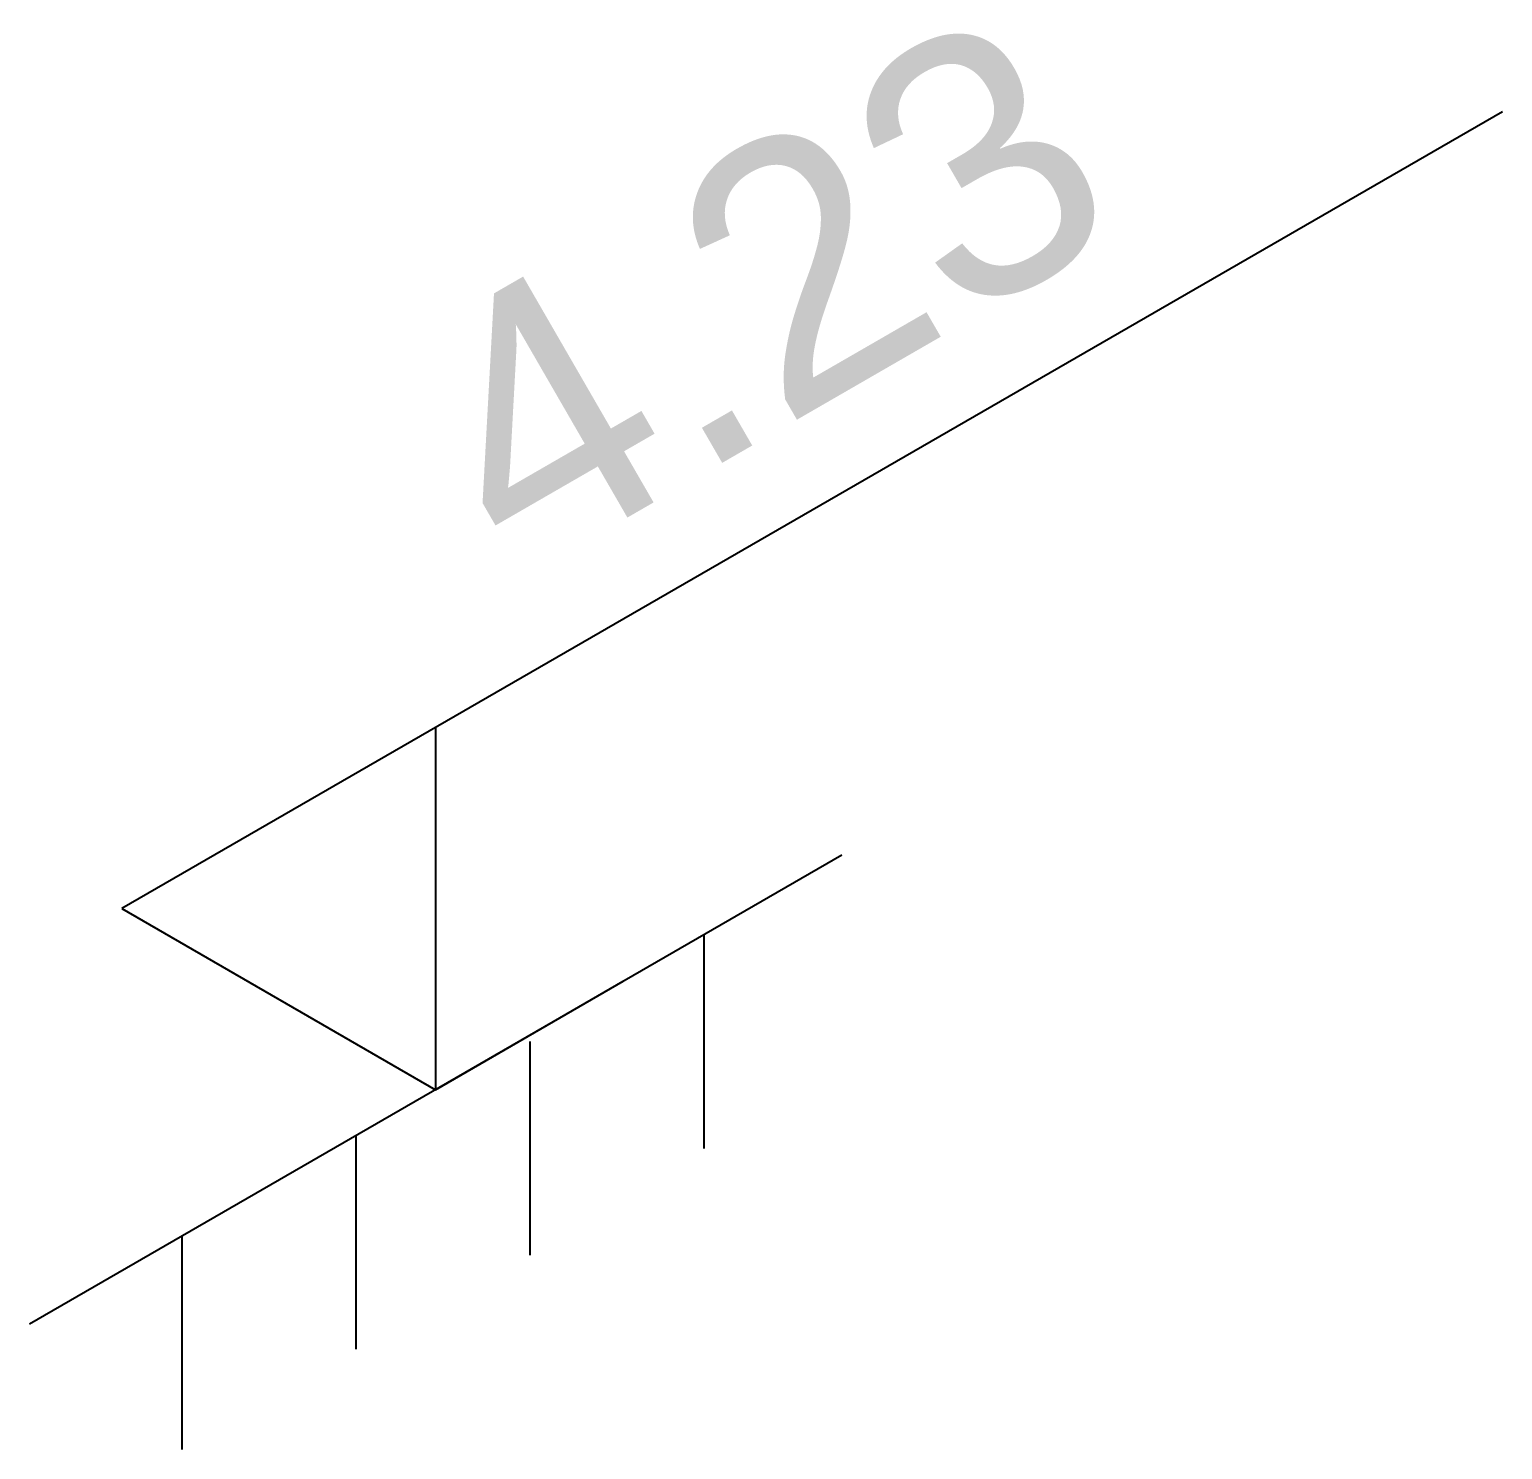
# Model space of a CAD drawing. Header units: millimetres. Extents: x 2139 to 2733, y 1509 to 1929.
# Drawn here: x 2335.71 to 2348.13, y 1600.31 to 1612.29 of the extents above; entities that cross this region are included whole.
import ezdxf

# ---------------------------------------------------------------- set-up
doc = ezdxf.new("R2010")
doc.units = ezdxf.units.MM
doc.layers.add('标注', color=7, linetype='Continuous')
doc.styles.get("Standard").update_dxf_attribs({"font": 'arial.ttf'})

msp = doc.modelspace()

# ---------------------------------------------------------------- linework, layer by layer
at = {"layer": '标注', "color": 18, "lineweight": -3, "true_color": 0x000000}
for p, q in [((2348.132, 1611.598), (2336.492, 1604.877)), ((2339.137, 1606.404), (2339.137, 1603.35)), ((2342.561, 1605.327), (2335.712, 1601.373)), ((2336.492, 1604.877), (2339.137, 1603.35)), ((2341.398, 1604.656), (2341.398, 1602.855)), ((2339.137, 1603.35), (2340.719, 1604.264)), ((2339.931, 1603.755), (2339.931, 1601.954)), ((2338.465, 1602.962), (2338.465, 1601.161)), ((2336.998, 1602.116), (2336.998, 1600.314))]:
    msp.add_line(p, q, dxfattribs=at)

# ---------------------------------------------------------------- texts
at = {"layer": '标注', "color": 18, "lineweight": -3, "true_color": 0x000000, "insert": (2337.251, 1608.694), "char_height": 1.83333, "width": 8.60241, "attachment_point": 1, "rotation": 30}
msp.add_mtext('{\\H1.2x;  4.23}', dxfattribs=at)

doc.saveas('drawing.dxf')
